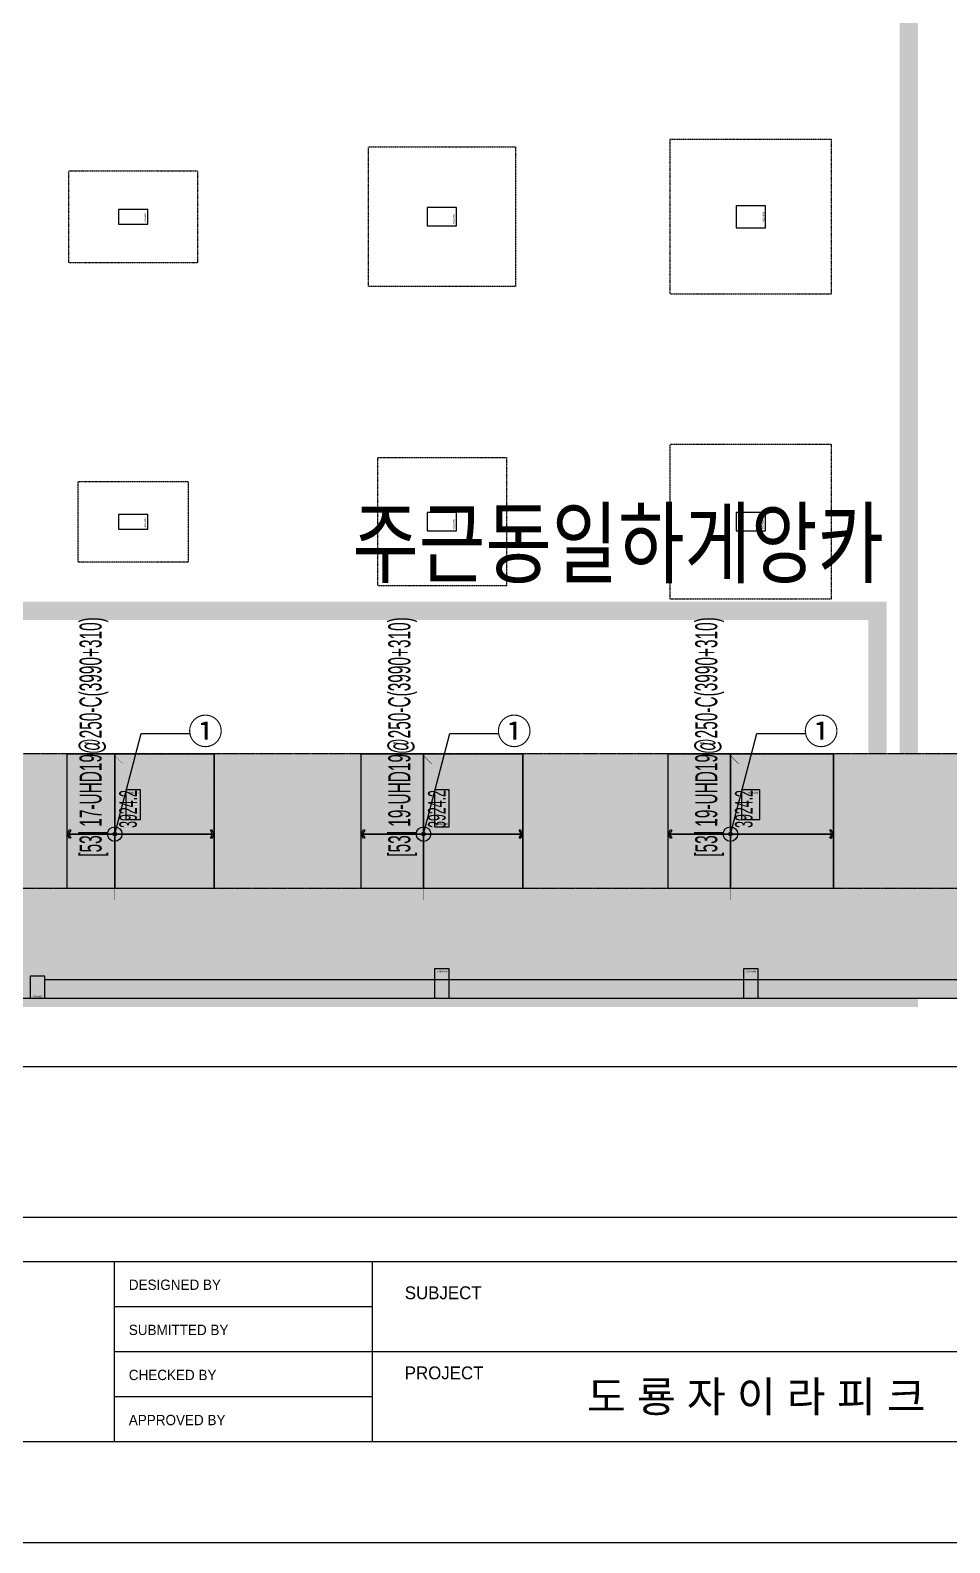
# Model space of a CAD drawing. Header units: millimetres. Extents: x 91591 to 1353697, y 75729 to 160586.
# Drawn here: x 881679 to 906694, y 75729 to 116891 of the extents above; entities that cross this region are included whole.
import ezdxf
from ezdxf.enums import TextEntityAlignment as Align

# ---------------------------------------------------------------- set-up
doc = ezdxf.new("R2010")
doc.units = ezdxf.units.MM
for name, pattern in [('H', [1.3, 0.8, -0.5]), ('HID', [2.5, 1.5, -1]), ('HIDDEN', [0.375, 0.25, -0.125])]:
    doc.linetypes.add(name, pattern=pattern)
for name, color, linetype in [('-S_F', 7, 'Continuous'), ('-S_REBAR-BOT', 3, 'H'), ('-S_TEXT', 255, 'Continuous'), ('8', 8, 'Continuous'), ('NX_BAR(D)', 7, 'Continuous'), ('NX_BARTXT', 7, 'Continuous'), ('NX_FORM', 7, 'Continuous'), ('S-FND-배근구간선', 21, 'HID'), ('S-FND_OUTLINE_지하주차장 기초', 4, 'HID'), ('S-HAT', 252, 'Continuous'), ('XR-지하주차장$0$A-CON', 2, 'Continuous'), ('XR-지하주차장$0$AA-COL', 2, 'Continuous'), ('기초', 7, 'Continuous')]:
    doc.layers.add(name, color=color, linetype=linetype)
doc.layers.add('DEFPOINT', color=142, linetype='Continuous', plot=False)
doc.layers.add('NX_DEFAULT', color=7, linetype='Continuous', plot=False)
doc.layers.add('JEIL-TXT1', color=7, linetype='Continuous', lineweight=9)
doc.styles.add('BarSetTxt', font='Arial.ttf', dxfattribs={"width": 0.4, "height": 353.85})
doc.styles.add('BAS_TITLE1', font='')
doc.styles.add('EST', font='')
doc.styles.add('XR-지하주차장$0$Standard', font='arial.ttf')
doc.styles.add('맑은고딕', font='malgun.ttf')
doc.styles.get('BAS_TITLE1').set_extended_font_data('HYHeadLine-Medium')
doc.styles.get('EST').set_extended_font_data('HYHeadLine-Medium')

# ---------------------------------------------------------------- blocks, each defined once
blk = doc.blocks.new('zw$9A02')
at = {"color": 4}
for p, q in [((3810, -57899), (85731, -57899)), ((54288, -61579), (54288, -57899)), ((59546, -61579), (59546, -57899)), ((54288, -58819), (59546, -58819)), ((54288, -59739), (85731, -59739)), ((54288, -60659), (59546, -60659))]:
    blk.add_line(p, q, dxfattribs=at)
blk.add_lwpolyline([(0, -63643), (0, 0), (90000, 0), (90000, -63643)], close=True)
blk.add_lwpolyline([(3810, -61579), (85731, -61579), (85731, -3425), (3810, -3425)], close=True, dxfattribs=at)
at = {"layer": 'DEFPOINT', "color": 150}
blk.add_lwpolyline([(4710, -56999), (84831, -56999), (84831, -4325), (4710, -4325)], close=True, dxfattribs=at)
at = {"style": 'BAS_TITLE1'}
for s, height, p in [('DESIGNED BY', 210.32, (54577, -58482)), ('SUBJECT', 262.9, (60208, -58672)), ('SUBMITTED BY', 210.32, (54577, -59403)), ('CHECKED BY', 210.3, (54577, -60323)), ('PROJECT', 262.9, (60208, -60307)), ('APPROVED BY', 210.32, (54577, -61243))]:
    blk.add_text(s, height=height, dxfattribs=at).set_placement(p)
at = {"layer": 'JEIL-TXT1', "color": 2, "style": 'EST'}
blk.add_text('도 룡 자 이 라 피 크', height=630, dxfattribs=at).set_placement((67380, -60659), align=Align.MIDDLE_CENTER)
blk = doc.blocks.new('zw$D357')
at = {"layer": 'S-HAT'}
h = blk.add_hatch(dxfattribs=at)
h.set_pattern_fill('GRASS', color=256, scale=20)
h.set_pattern_definition([(90, (-331308.68, 2741039.9), (-359.21, 359.21), [95.25, -623.17]), (45, (-331308.7, 2741039.9), (-359.210245, 359.210245), [95.25, -412.75]), (135, (-331308.7, 2741039.9), (-359.210245, -359.210245), [95.25, -412.75])])
h.paths.add_polyline_path([(-65008, -55192), (-61014, -48545), (-9370, -48545), (-5377, -55192)])
at = {"layer": '-S_F', "linetype": 'HIDDEN', "lineweight": -3}
for points in [[(-27810, -32027), (-23810, -32027), (-23810, -35827), (-27810, -35827)], [(-19610, -31828), (-19610, -36028), (-15210, -36028), (-15210, -31828)], [(-35960, -32677), (-32460, -32677), (-32460, -35177), (-35960, -35177)], [(-19608, -40128), (-19608, -44328), (-15208, -44328), (-15208, -40128)], [(-27557, -40474), (-24057, -40474), (-24057, -43974), (-27557, -43974)], [(-35710, -41127), (-32710, -41127), (-32710, -43327), (-35710, -43327)]]:
    blk.add_lwpolyline(points, close=True, dxfattribs=at)
blk.add_lwpolyline([(-70457, 878), (0, 878), (0, -57059), (-70457, -57059)], close=True)
at = {"layer": 'S-FND_OUTLINE_지하주차장 기초'}
blk.add_lwpolyline([(-9370, -48545), (-61014, -48545), (-65008, -55192), (-5377, -55192)], close=True, dxfattribs=at)
at = {"layer": 'XR-지하주차장$0$A-CON'}
for p, q in [((-2750, -54692), (-36610, -54692)), ((-70457, -55192), (0, -55192))]:
    blk.add_line(p, q, dxfattribs=at)
at = {"layer": 'XR-지하주차장$0$AA-COL'}
for points in [[(-33810, -34127), (-33810, -33727), (-34610, -33727), (-34610, -34127)], [(-25410, -34177), (-25410, -33677), (-26210, -33677), (-26210, -34177)], [(-17010, -34227), (-17010, -33627), (-17810, -33627), (-17810, -34227)], [(-25410, -42477), (-25410, -41977), (-26210, -41977), (-26210, -42477)], [(-17010, -42477), (-17010, -41977), (-17810, -41977), (-17810, -42477)], [(-33810, -42427), (-33810, -42027), (-34610, -42027), (-34610, -42427)], [(-34010, -49527), (-34410, -49527), (-34410, -50327), (-34010, -50327)], [(-26010, -50527), (-25610, -50527), (-25610, -49527), (-26010, -49527)], [(-17160, -49527), (-17660, -49527), (-17660, -50327), (-17160, -50327)], [(-37010, -55192), (-36610, -55192), (-36610, -54592), (-37010, -54592)], [(-25610, -54392), (-26010, -54392), (-26010, -55192), (-25610, -55192)], [(-17210, -54392), (-17610, -54392), (-17610, -55192), (-17210, -55192)]]:
    blk.add_lwpolyline(points, close=True, dxfattribs=at)
at = {"layer": '기초', "color": 6, "linetype": 'HID', "ltscale": 3, "const_width": 500}
blk.add_lwpolyline([(-56498, -55179), (-56498, -13109), (-51183, -13099), (-51183, -15035), (-51183, -15035), (-51183, -15047), (-37285, -15025), (-37298, -6685), (-14910, -6684), (-14910, -24464), (-14910, -24464), (-14910, -24477), (-13109, -24477), (-13109, -55179)], close=True, dxfattribs=at)
at = {"layer": 'Defpoints', "style": 'XR-지하주차장$0$Standard'}
for s, rotation, p in [('400x800', 90, (-33860, -34077)), ('500x800', 90, (-25460, -34127)), ('400x800', 90, (-33860, -42377)), ('500x800', 90, (-25460, -42427)), ('500x800', 90, (-17060, -42427)), ('400x800', 180, (-34060, -49577)), ('500x800', 180, (-17210, -49577)), ('400x800', 180, (-25660, -54442)), ('400x800', 180, (-17260, -54442))]:
    blk.add_text(s, height=50, rotation=rotation, dxfattribs=at).set_placement(p)
at = {"layer": 'Defpoints', "color": 1, "style": 'XR-지하주차장$0$Standard'}
blk.add_text('600x800', height=50, rotation=90, dxfattribs=at).set_placement((-17060, -33927), align=Align.MIDDLE)
at = {"layer": 'Defpoints', "style": 'XR-지하주차장$0$Standard'}
for s, p in [('400x1000', (-25960, -50477)), ('400x600', (-36943, -55169))]:
    blk.add_text(s, height=50, dxfattribs=at).set_placement(p)
blk = doc.blocks.new('zw$97DF')
at = {"layer": '-S_REBAR-BOT', "lineweight": -3, "ltscale": 2}
for points in [[(7994, -6578, 50, 50, 0), (7994, -2911, 0, 0, 0)], [(16394, -6578, 50, 50, 0), (16394, -2911, 0, 0, 0)], [(24744, -6578, 50, 50, 0), (24744, -2911, 0, 0, 0)], [(6694, -5096, 50, 50, 0), (10694, -5096, 0, 0, 0)], [(14694, -5096, 50, 50, 0), (19094, -5096, 0, 0, 0)], [(23044, -5096, 50, 50, 0), (27544, -5096, 0, 0, 0)]]:
    blk.add_lwpolyline(points, format="xyseb", dxfattribs=at)
at = {"layer": '-S_TEXT', "color": 6, "lineweight": -3}
for points in [[(7994, -5096), (8709, -2359), (10055, -2359)], [(16394, -5096), (17109, -2359), (18455, -2359)], [(24744, -5096), (25459, -2359), (26805, -2359)]]:
    blk.add_lwpolyline(points, dxfattribs=at)
for centre in [(7994, -5096), (16394, -5096), (24744, -5096)]:
    blk.add_circle(centre, 199, dxfattribs=at)
at = {"layer": 'S-FND-배근구간선', "color": 31}
for p, q in [((6694, -6578), (6694, -2914)), ((10694, -6578), (10694, -2914)), ((14694, -6578), (14694, -2914)), ((19094, -6578), (19094, -2914)), ((23044, -6578), (23044, -2914)), ((27544, -6578), (27544, -2914)), ((35536, -6578), (-20512, -6578))]:
    blk.add_line(p, q, dxfattribs=at)
at = {"layer": '-S_TEXT', "color": 6, "lineweight": -3, "style": '맑은고딕'}
for p in [(9982, -2650), (18382, -2650), (26732, -2650)]:
    blk.add_text('①', height=700, dxfattribs=at).set_placement(p)

msp = doc.modelspace()

# ---------------------------------------------------------------- linework, layer by layer
at = {"layer": 'DEFPOINT', "color": 1, "const_width": 500}
msp.add_lwpolyline([(859620.3, 101092.3), (904731.3, 101092.3), (904731.3, 91821.8), (859620.3, 91821.8)], close=True, dxfattribs=at)
at = {"layer": 'DEFPOINT'}
for points in [[(882679.4, 97196.9), (886679.4, 97196.9), (886679.4, 93532.7), (882679.4, 93532.7)], [(890679.4, 97196.9), (895079.4, 97196.9), (895079.4, 93532.7), (890679.4, 93532.7)], [(899029.4, 97196.9), (903529.4, 97196.9), (903529.4, 93532.7), (899029.4, 93532.7)]]:
    msp.add_lwpolyline(points, close=True, dxfattribs=at)
at = {"layer": 'NX_BAR(D)', "color": 4, "const_width": 10}
for points in [[(883979.4, 93222.7), (883979.4, 97146.9), (884198.6, 96927.7)], [(892379.4, 93222.7), (892379.4, 97146.9), (892598.6, 96927.7)], [(900729.4, 93222.7), (900729.4, 97146.9), (900948.6, 96927.7)]]:
    msp.add_lwpolyline(points, dxfattribs=at)
at = {"layer": 'NX_FORM', "color": 1}
for p, q in [((886679.4, 95015.1), (882679.4, 95015.1)), ((895079.4, 95015.2), (890679.4, 95015.2)), ((903529.4, 95015.1), (899029.4, 95015.1))]:
    msp.add_line(p, q, dxfattribs=at)
for points in [[(882679.4, 95015.1), (882749.4, 95136.3), (882778.8, 95119.3), (882719.4, 95015.1), (882778.8, 94910.9), (882749.4, 94893.9)], [(886679.4, 95015.1), (886609.4, 94893.9), (886579.9, 94910.9), (886639.4, 95015.1), (886579.9, 95119.3), (886609.4, 95136.3)], [(890679.4, 95015.2), (890749.4, 95136.4), (890778.8, 95119.4), (890719.4, 95015.2), (890778.8, 94910.9), (890749.4, 94893.9)], [(895079.4, 95015.2), (895009.4, 94893.9), (894979.9, 94910.9), (895039.4, 95015.2), (894979.9, 95119.4), (895009.4, 95136.4)], [(899029.4, 95015.1), (899099.4, 95136.3), (899128.8, 95119.3), (899069.4, 95015.1), (899128.8, 94910.9), (899099.4, 94893.9)], [(903529.4, 95015.1), (903459.4, 94893.9), (903429.9, 94910.9), (903489.4, 95015.1), (903429.9, 95119.3), (903459.4, 95136.3)]]:
    msp.add_lwpolyline(points, close=True, dxfattribs=at)
for centre in [(883979.4, 95015.1), (892379.4, 95015.2), (900729.4, 95015.1)]:
    msp.add_circle(centre, 50, dxfattribs=at)

# ---------------------------------------------------------------- block references
at = {"xscale": 1.333333333333333, "yscale": 1.333333333333333, "zscale": 1.333333333333333}
msp.add_blockref('zw$9A02', (811590.8, 160586.4), dxfattribs=at)
msp.add_blockref('zw$97DF', (875985.1, 100111))
at = {"layer": '8'}
msp.add_blockref('zw$D357', (918689, 145741.8), dxfattribs=at)

# ---------------------------------------------------------------- texts
at = {"layer": 'DEFPOINT', "color": 1, "style": 'EST', "width": 0.8}
msp.add_text('주근동일하게앙카', height=1800, dxfattribs=at).set_placement((897672.3, 102932.8, 0), align=Align.MIDDLE_CENTER)
at = {"layer": 'NX_BARTXT', "color": 4, "style": 'BarSetTxt', "width": 0.5}
for s, p in [('[53] 17-UHD19@250-C(3990+310)', (883799.4, 94399.9)), ('[53] 19-UHD19@250-C(3990+310)', (892199.4, 94399.9)), ('[53] 19-UHD19@250-C(3990+310)', (900549.4, 94399.9))]:
    msp.add_text(s, height=600, rotation=90, dxfattribs=at).set_placement(p, align=Align.BOTTOM_LEFT)
at = {"layer": 'NX_DEFAULT', "color": 8, "style": 'BarSetTxt', "width": 0.5}
for p in [(884579.4, 95184.8), (892979.4, 95184.8), (901329.4, 95184.8)]:
    msp.add_text('3924.2', height=480, rotation=90, dxfattribs=at).set_placement(p)

doc.saveas('drawing.dxf')
